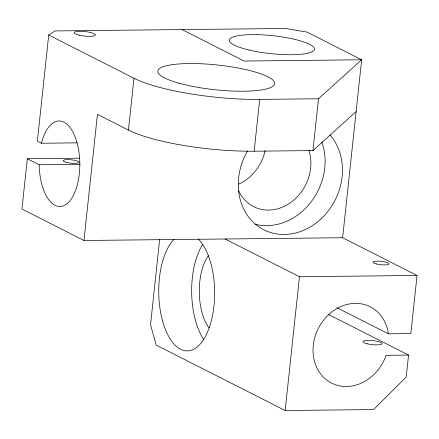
<?xml version="1.0" encoding="UTF-8"?>
<svg xmlns="http://www.w3.org/2000/svg" width="439" height="439" viewBox="0 0 439 439"><rect width="100%" height="100%" fill="white"/><g stroke="black" fill="none" stroke-linecap="round" stroke-linejoin="round"><path stroke-width="0.66" d="M79.969 158.188L27.322 158.748L21.95 209.041L83.959 240.484L342.639 237.74L417.05 275.472L410.844 333.563L388.394 333.799A42.77 36.525 -63.1 0 0 332.96 311.125A42.77 36.525 -63.1 0 0 325.683 379.219A42.77 36.525 -63.1 0 0 386.095 355.316L408.544 355.074L406.196 377.052L373.589 409.576L285.169 410.514L156.191 345.109L150.528 324.706L159.626 239.557M342.639 237.74L361.654 59.781L307.086 32.107L285.537 28.486L55.078 30.933L48.718 35.016L37.375 141.16L41.464 143.235L77.077 142.856M83.959 240.484L97.442 114.349L128.446 130.07A93.556 19.771 6.1 0 0 254.159 151.208L312.947 150.582L356.117 111.599M128.446 130.07L133.983 78.252L48.718 35.016M254.159 151.208L259.696 99.39L318.489 98.764L361.654 59.781L244.073 61.032L182.064 29.583M285.169 410.514L299.469 276.724L225.059 238.986M312.947 150.582L318.489 98.764M27.322 158.748L39.164 164.751L80.26 164.312M299.469 276.724L417.05 275.472M337.163 307.816L388.394 333.799M328.52 314.494L408.544 355.074M308.919 150.363A42.77 36.525 -63.1 0 1 286.848 204.964A42.77 36.525 -63.1 0 1 238.465 190.252M265.156 150.577A42.77 36.525 -63.1 0 1 238.657 184.117M209.035 327.889A42.77 20.331 89.4 0 1 208.36 255.739M259.696 99.39A93.556 19.771 6.1 0 1 133.983 78.252M41.464 143.235A42.77 20.331 89.4 0 1 74.498 135.431A42.77 20.331 89.4 0 1 67.222 203.531A42.77 20.331 89.4 0 1 39.164 164.751M329.985 134.982A58.81 50.222 -63.1 0 1 327.467 211.96A58.81 50.222 -63.1 0 1 257.1 225.564A58.81 50.222 -63.1 0 1 247.591 150.912M198.143 238.882A58.81 27.953 89.4 0 1 208.991 328.388A58.81 27.953 89.4 0 1 165.267 329.096A58.81 27.953 89.4 0 1 173.987 239.277M321.831 141.929A58.81 50.222 -63.1 0 1 309.907 203.4A58.81 50.222 -63.1 0 1 254.982 224.208M203.91 339.83A58.81 27.953 89.4 0 1 202.533 244.594M179.024 83.207A58.81 12.429 6.1 0 0 273.963 85.342A58.81 12.429 6.1 0 0 195.876 63.584A58.81 12.429 6.1 0 0 179.024 83.207M66.92 162.496A8.017 1.696 6.1 0 0 79.141 162.364A8.017 1.696 6.1 0 0 67.447 159.604A8.017 1.696 6.1 0 0 66.92 162.496M249.198 50.062A42.77 9.038 6.1 0 0 314.368 49.366A42.77 9.038 6.1 0 0 252.019 34.621A42.77 9.038 6.1 0 0 249.198 50.062M367.416 343.825A9.625 2.036 6.1 0 0 382.078 343.671A9.625 2.036 6.1 0 0 368.052 340.351A9.625 2.036 6.1 0 0 367.416 343.825M79.13 35.169A10.69 2.261 6.1 0 0 95.422 34.999A10.69 2.261 6.1 0 0 79.832 31.312A10.69 2.261 6.1 0 0 79.13 35.169M376.772 264.026A8.017 1.696 6.1 0 0 388.992 263.894A8.017 1.696 6.1 0 0 377.304 261.128A8.017 1.696 6.1 0 0 376.772 264.026"/></g></svg>
